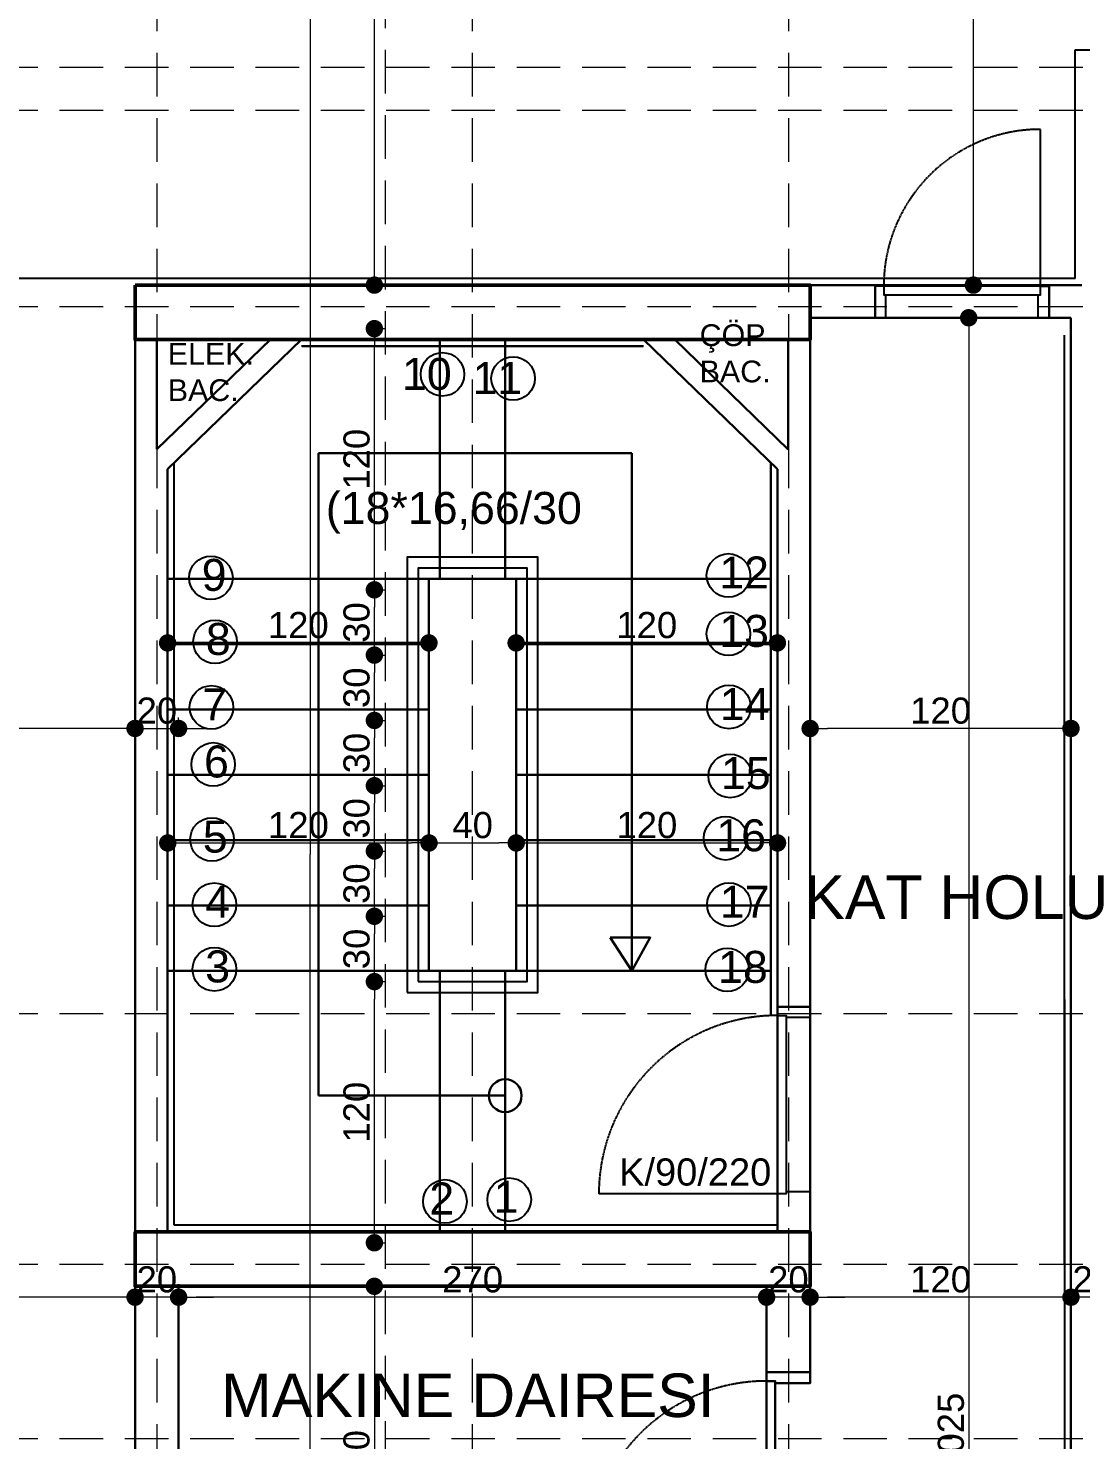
# Model space of a CAD drawing. Header units: millimetres. Extents: x 38129 to 72024, y -56282 to 16512.
# Drawn here: x 57514 to 57998, y -44141 to -43492 of the extents above; entities that cross this region are included whole.
import ezdxf

# ---------------------------------------------------------------- set-up
doc = ezdxf.new("R2010")
doc.units = ezdxf.units.MM
doc.linetypes.add('HIDDEN', pattern=[0.375, 0.25, -0.125])
for name, color, linetype, lineweight in [('AKS', 55, 'HIDDEN', 0), ('COLUMN4', 3, 'Continuous', 50), ('DUVAR', 255, 'Continuous', 30), ('KAPI', 4, 'Continuous', 30), ('M', 210, 'Continuous', 30), ('mahal', 7, 'Continuous', 5), ('pencere+KAPI', 1, 'Continuous', 0), ('ölçü İÇ', 31, 'Continuous', 0)]:
    doc.layers.add(name, color=color, linetype=linetype, lineweight=lineweight)
for name, color, linetype in [('HIDDEN', 1, 'HIDDEN'), ('sıva', 41, 'Continuous'), ('tefriş', 42, 'Continuous')]:
    doc.layers.add(name, color=color, linetype=linetype)
doc.styles.add('icdisolcu_yazi', font='arial.ttf')
doc.styles.get("Standard").update_dxf_attribs({"font": 'arial.ttf'})
doc.styles.add('style1', font='arial.ttf')
doc.dimstyles.new('İç Ölçü', dxfattribs={"dimtxt": 12, "dimasz": 8, "dimexe": 5, "dimexo": 0, "dimgap": 2, "dimtad": 1, "dimdec": 0, "dimzin": 12, "dimdsep": 46, "dimtxsty": 'icdisolcu_yazi', "dimblk": 'DOT', "dimcen": 8, "dimdle": 5, "dimclrd": 256, "dimclre": 256, "dimclrt": 7, "dimadec": 0, "dimazin": 3, "dimtfac": 1, "dimtdec": 0, "dimtix": 1, "dimtmove": 2, "dimatfit": 3, "dimldrblk": 'DOT', "dimfxl": 0, "dimtolj": 1, "dimtzin": 0, "dimlwd": -1, "dimlwe": -1, "dimarcsym": 0})

# ---------------------------------------------------------------- blocks, each defined once
blk = doc.blocks.new('*U12')
for p, q in [((4, 0), (0, 0)), ((86, 0), (90, 0))]:
    blk.add_line(p, q)
blk.add_lwpolyline([(4, 0), (86, 0), (86, -4), (4, -4)], close=True)
for points in [[(0, -20), (5, -20), (5, -4)], [(90, -20), (85, -20), (85, -4)]]:
    blk.add_lwpolyline(points)
at = {"layer": 'DUVAR'}
for p, q in [((0, 0), (0, -20)), ((90, 0), (90, -20))]:
    blk.add_line(p, q, dxfattribs=at)
at = {"layer": 'HIDDEN'}
blk.add_line((4, 0), (4, 82), dxfattribs=at)
blk.add_arc((4, 0), 82, 360, 90, dxfattribs=at)
blk = doc.blocks.new('_Dot')
at = {"color": 0, "lineweight": -2}
blk.add_line((-0.5, 0), (-1, 0), dxfattribs=at)
at = {"color": 0, "lineweight": 30, "const_width": 0.5}
blk.add_lwpolyline([(-0.25, 0, 1), (0.25, 0, 1)], format="xyb", close=True, dxfattribs=at)
blk = doc.blocks.new('*D2266')
at = {"layer": 'Defpoints', "color": 0, "lineweight": 120, "transparency": 16777216}
for p in [(57673.43, -44070.43), (57673.42, -44230.43), (57673.42, -44230.43)]:
    blk.add_point(p, dxfattribs=at)
at = {"layer": 'ölçü İÇ', "transparency": 16777216}
for p, q in [((57673.43, -44070.43), (57668.42, -44070.43)), ((57673.42, -44230.43), (57678.42, -44230.43))]:
    blk.add_line(p, q, dxfattribs=at)
at = {"layer": 'ölçü İÇ', "linetype": 'Continuous', "transparency": 16777216}
blk.add_line((57673.42, -44078.43), (57673.42, -44222.43), dxfattribs=at)
at = {"layer": 'ölçü İÇ', "transparency": 16777216, "xscale": 8, "yscale": 8, "zscale": 8}
for p, rotation in [((57673.42, -44070.43), 90), ((57673.42, -44230.43), 270)]:
    blk.add_blockref('_Dot', p, dxfattribs=dict(at, rotation=rotation))
at = {"layer": 'ölçü İÇ', "color": 7, "transparency": 16777216, "insert": (57665.29, -44150.43), "char_height": 12, "attachment_point": 5, "rotation": 90, "style": 'icdisolcu_yazi'}
blk.add_mtext('\\A1;160', dxfattribs=at)
blk = doc.blocks.new('*D2277')
at = {"layer": 'Defpoints', "color": 0, "lineweight": 120, "transparency": 16777216}
for p in [(57873.59, -43814.13), (57873.59, -43817.28), (57993.38, -43814.12)]:
    blk.add_point(p, dxfattribs=at)
at = {"layer": 'ölçü İÇ', "transparency": 16777216}
for p, q in [((57873.59, -43817.28), (57873.59, -43809.13)), ((57993.38, -43814.12), (57993.38, -43819.13))]:
    blk.add_line(p, q, dxfattribs=at)
at = {"layer": 'ölçü İÇ', "linetype": 'Continuous', "transparency": 16777216}
blk.add_line((57985.38, -43814.13), (57881.59, -43814.13), dxfattribs=at)
at = {"layer": 'ölçü İÇ', "transparency": 16777216, "xscale": 8, "yscale": 8, "zscale": 8, "rotation": 180}
blk.add_blockref('_Dot', (57873.59, -43814.13), dxfattribs=at)
at = {"layer": 'ölçü İÇ', "transparency": 16777216, "xscale": 8, "yscale": 8, "zscale": 8}
blk.add_blockref('_Dot', (57993.38, -43814.13), dxfattribs=at)
at = {"layer": 'ölçü İÇ', "color": 7, "transparency": 16777216, "insert": (57933.48, -43806), "char_height": 12, "attachment_point": 5, "style": 'icdisolcu_yazi'}
blk.add_mtext('\\A1;120', dxfattribs=at)
blk = doc.blocks.new('*D2278')
at = {"layer": 'Defpoints', "color": 0, "lineweight": 120, "transparency": 16777216}
for p in [(57873.58, -44068.18), (57873.58, -44075.42), (57993.38, -44075.43)]:
    blk.add_point(p, dxfattribs=at)
at = {"layer": 'ölçü İÇ', "transparency": 16777216}
for p, q in [((57873.58, -44070.42), (57873.58, -44080.42)), ((57993.38, -44075.43), (57993.38, -44070.42))]:
    blk.add_line(p, q, dxfattribs=at)
at = {"layer": 'ölçü İÇ', "linetype": 'Continuous', "transparency": 16777216}
blk.add_line((57985.38, -44075.42), (57881.58, -44075.42), dxfattribs=at)
at = {"layer": 'ölçü İÇ', "transparency": 16777216, "xscale": 8, "yscale": 8, "zscale": 8, "rotation": 180}
blk.add_blockref('_Dot', (57873.58, -44075.42), dxfattribs=at)
at = {"layer": 'ölçü İÇ', "transparency": 16777216, "xscale": 8, "yscale": 8, "zscale": 8}
blk.add_blockref('_Dot', (57993.38, -44075.42), dxfattribs=at)
at = {"layer": 'ölçü İÇ', "color": 7, "transparency": 16777216, "insert": (57933.48, -44067.3), "char_height": 12, "attachment_point": 5, "style": 'icdisolcu_yazi'}
blk.add_mtext('\\A1;120', dxfattribs=at)
blk = doc.blocks.new('*D2279')
at = {"layer": 'Defpoints', "color": 0, "lineweight": 120, "transparency": 16777216}
for p in [(57946.41, -43625.43), (57946.41, -44650.43), (57946.41, -44650.43)]:
    blk.add_point(p, dxfattribs=at)
at = {"layer": 'ölçü İÇ', "transparency": 16777216}
for p, q in [((57946.41, -43625.43), (57951.41, -43625.43)), ((57946.41, -44650.43), (57951.41, -44650.43))]:
    blk.add_line(p, q, dxfattribs=at)
at = {"layer": 'ölçü İÇ', "linetype": 'Continuous', "transparency": 16777216}
blk.add_line((57946.41, -43633.43), (57946.41, -44642.43), dxfattribs=at)
at = {"layer": 'ölçü İÇ', "transparency": 16777216, "xscale": 8, "yscale": 8, "zscale": 8}
for p, rotation in [((57946.41, -43625.43), 90), ((57946.41, -44650.43), 270)]:
    blk.add_blockref('_Dot', p, dxfattribs=dict(at, rotation=rotation))
at = {"layer": 'ölçü İÇ', "color": 7, "transparency": 16777216, "insert": (57938.28, -44137.93), "char_height": 12, "attachment_point": 5, "rotation": 90, "style": 'icdisolcu_yazi'}
blk.add_mtext('\\A1;1025', dxfattribs=at)
blk = doc.blocks.new('*D2280')
at = {"layer": 'Defpoints', "color": 0, "lineweight": 120, "transparency": 16777216}
for p in [(57853.59, -44075.42), (57853.59, -44075.42), (57873.58, -44075.42)]:
    blk.add_point(p, dxfattribs=at)
at = {"layer": 'ölçü İÇ', "transparency": 16777216}
for p, q in [((57853.59, -44075.42), (57853.59, -44070.42)), ((57873.58, -44075.42), (57873.58, -44070.42))]:
    blk.add_line(p, q, dxfattribs=at)
at = {"layer": 'ölçü İÇ', "linetype": 'Continuous', "transparency": 16777216}
for p, q in [((57845.59, -44075.42), (57837.59, -44075.42)), ((57873.58, -44075.42), (57853.59, -44075.42)), ((57881.58, -44075.42), (57889.58, -44075.42))]:
    blk.add_line(p, q, dxfattribs=at)
at = {"layer": 'ölçü İÇ', "transparency": 16777216, "xscale": 8, "yscale": 8, "zscale": 8}
blk.add_blockref('_Dot', (57853.59, -44075.42), dxfattribs=at)
at = {"layer": 'ölçü İÇ', "transparency": 16777216, "xscale": 8, "yscale": 8, "zscale": 8, "rotation": 180}
blk.add_blockref('_Dot', (57873.58, -44075.42), dxfattribs=at)
at = {"layer": 'ölçü İÇ', "color": 7, "transparency": 16777216, "insert": (57863.59, -44067.3), "char_height": 12, "attachment_point": 5, "style": 'icdisolcu_yazi'}
blk.add_mtext('\\A1;20', dxfattribs=at)
blk = doc.blocks.new('*D2281')
at = {"layer": 'Defpoints', "color": 0, "lineweight": 120, "transparency": 16777216}
for p in [(57583.53, -44075.42), (57583.53, -44075.42), (57853.59, -44075.42)]:
    blk.add_point(p, dxfattribs=at)
at = {"layer": 'ölçü İÇ', "transparency": 16777216}
for p, q in [((57583.53, -44075.42), (57583.53, -44070.42)), ((57853.59, -44075.42), (57853.59, -44070.42))]:
    blk.add_line(p, q, dxfattribs=at)
at = {"layer": 'ölçü İÇ', "linetype": 'Continuous', "transparency": 16777216}
blk.add_line((57845.59, -44075.42), (57591.53, -44075.42), dxfattribs=at)
at = {"layer": 'ölçü İÇ', "transparency": 16777216, "xscale": 8, "yscale": 8, "zscale": 8, "rotation": 180}
blk.add_blockref('_Dot', (57583.53, -44075.42), dxfattribs=at)
at = {"layer": 'ölçü İÇ', "transparency": 16777216, "xscale": 8, "yscale": 8, "zscale": 8}
blk.add_blockref('_Dot', (57853.59, -44075.42), dxfattribs=at)
at = {"layer": 'ölçü İÇ', "color": 7, "transparency": 16777216, "insert": (57718.56, -44067.3), "char_height": 12, "attachment_point": 5, "style": 'icdisolcu_yazi'}
blk.add_mtext('\\A1;270', dxfattribs=at)
blk = doc.blocks.new('*D2282')
at = {"layer": 'Defpoints', "color": 0, "lineweight": 120, "transparency": 16777216}
for p in [(57563.53, -44075.42), (57563.53, -44075.42), (57583.53, -44075.42)]:
    blk.add_point(p, dxfattribs=at)
at = {"layer": 'ölçü İÇ', "transparency": 16777216}
for p, q in [((57563.53, -44075.42), (57563.53, -44070.42)), ((57583.53, -44075.42), (57583.53, -44070.42))]:
    blk.add_line(p, q, dxfattribs=at)
at = {"layer": 'ölçü İÇ', "linetype": 'Continuous', "transparency": 16777216}
for p, q in [((57555.53, -44075.42), (57547.53, -44075.42)), ((57583.53, -44075.42), (57563.53, -44075.42)), ((57591.53, -44075.42), (57599.53, -44075.42))]:
    blk.add_line(p, q, dxfattribs=at)
at = {"layer": 'ölçü İÇ', "transparency": 16777216, "xscale": 8, "yscale": 8, "zscale": 8}
blk.add_blockref('_Dot', (57563.53, -44075.42), dxfattribs=at)
at = {"layer": 'ölçü İÇ', "transparency": 16777216, "xscale": 8, "yscale": 8, "zscale": 8, "rotation": 180}
blk.add_blockref('_Dot', (57583.53, -44075.42), dxfattribs=at)
at = {"layer": 'ölçü İÇ', "color": 7, "transparency": 16777216, "insert": (57573.53, -44067.3), "char_height": 12, "attachment_point": 5, "style": 'icdisolcu_yazi'}
blk.add_mtext('\\A1;20', dxfattribs=at)
blk = doc.blocks.new('*D2283')
at = {"layer": 'Defpoints', "color": 0, "lineweight": 120, "transparency": 16777216}
for p in [(57563.52, -43814.13), (57583.53, -43814.13), (57583.53, -43814.13)]:
    blk.add_point(p, dxfattribs=at)
at = {"layer": 'ölçü İÇ', "transparency": 16777216}
for p, q in [((57563.52, -43814.13), (57563.52, -43809.13)), ((57583.53, -43814.13), (57583.53, -43809.13))]:
    blk.add_line(p, q, dxfattribs=at)
at = {"layer": 'ölçü İÇ', "linetype": 'Continuous', "transparency": 16777216}
for p, q in [((57555.52, -43814.13), (57547.52, -43814.13)), ((57563.52, -43814.13), (57583.53, -43814.13)), ((57591.53, -43814.13), (57599.53, -43814.13))]:
    blk.add_line(p, q, dxfattribs=at)
at = {"layer": 'ölçü İÇ', "transparency": 16777216, "xscale": 8, "yscale": 8, "zscale": 8}
blk.add_blockref('_Dot', (57563.52, -43814.13), dxfattribs=at)
at = {"layer": 'ölçü İÇ', "transparency": 16777216, "xscale": 8, "yscale": 8, "zscale": 8, "rotation": 180}
blk.add_blockref('_Dot', (57583.53, -43814.13), dxfattribs=at)
at = {"layer": 'ölçü İÇ', "color": 7, "transparency": 16777216, "insert": (57573.53, -43806), "char_height": 12, "attachment_point": 5, "style": 'icdisolcu_yazi'}
blk.add_mtext('\\A1;20', dxfattribs=at)
blk = doc.blocks.new('*D2439')
at = {"layer": 'Defpoints', "color": 0, "lineweight": 120, "transparency": 16777216}
for p in [(57993.38, -44075.43), (57993.38, -44075.43), (58013.38, -44075.43)]:
    blk.add_point(p, dxfattribs=at)
at = {"layer": 'ölçü İÇ', "transparency": 16777216}
for p, q in [((58013.38, -44075.43), (58013.38, -44070.43)), ((57993.38, -44075.43), (57993.38, -44080.43))]:
    blk.add_line(p, q, dxfattribs=at)
at = {"layer": 'ölçü İÇ', "linetype": 'Continuous', "transparency": 16777216}
for p, q in [((57985.38, -44075.43), (57977.38, -44075.43)), ((58013.38, -44075.43), (57993.38, -44075.43)), ((58021.38, -44075.43), (58029.38, -44075.43))]:
    blk.add_line(p, q, dxfattribs=at)
at = {"layer": 'ölçü İÇ', "transparency": 16777216, "xscale": 8, "yscale": 8, "zscale": 8}
blk.add_blockref('_Dot', (57993.38, -44075.43), dxfattribs=at)
at = {"layer": 'ölçü İÇ', "transparency": 16777216, "xscale": 8, "yscale": 8, "zscale": 8, "rotation": 180}
blk.add_blockref('_Dot', (58013.38, -44075.43), dxfattribs=at)
at = {"layer": 'ölçü İÇ', "color": 7, "transparency": 16777216, "insert": (58003.38, -44067.3), "char_height": 12, "attachment_point": 5, "style": 'icdisolcu_yazi'}
blk.add_mtext('\\A1;20', dxfattribs=at)
blk = doc.blocks.new('*D2463')
at = {"layer": 'Defpoints', "color": 0, "lineweight": 120, "transparency": 16777216}
for p in [(57948.55, -43105.4), (57948.55, -43105.4), (57946.41, -43610.43)]:
    blk.add_point(p, dxfattribs=at)
at = {"layer": 'ölçü İÇ', "transparency": 16777216}
for p, q in [((57948.55, -43105.4), (57953.55, -43105.4)), ((57946.41, -43610.43), (57953.55, -43610.43))]:
    blk.add_line(p, q, dxfattribs=at)
at = {"layer": 'ölçü İÇ', "linetype": 'Continuous', "transparency": 16777216}
blk.add_line((57948.55, -43602.43), (57948.55, -43113.4), dxfattribs=at)
at = {"layer": 'ölçü İÇ', "transparency": 16777216, "xscale": 8, "yscale": 8, "zscale": 8}
for p, rotation in [((57948.55, -43105.4), 90), ((57948.55, -43610.43), 270)]:
    blk.add_blockref('_Dot', p, dxfattribs=dict(at, rotation=rotation))
at = {"layer": 'ölçü İÇ', "color": 7, "transparency": 16777216, "insert": (57940.42, -43357.91), "char_height": 12, "attachment_point": 5, "rotation": 90, "style": 'icdisolcu_yazi'}
blk.add_mtext('\\A1;505', dxfattribs=at)
blk = doc.blocks.new('*D2464')
at = {"layer": 'Defpoints', "color": 0, "lineweight": 120, "transparency": 16777216}
for p in [(57635.66, -43206.25), (57673.45, -43206.25), (57673.45, -43610.43)]:
    blk.add_point(p, dxfattribs=at)
at = {"layer": 'ölçü İÇ', "transparency": 16777216}
for p, q in [((57668.45, -43206.25), (57678.45, -43206.25)), ((57673.45, -43610.43), (57678.45, -43610.43))]:
    blk.add_line(p, q, dxfattribs=at)
at = {"layer": 'ölçü İÇ', "linetype": 'Continuous', "transparency": 16777216}
blk.add_line((57673.45, -43602.43), (57673.45, -43214.25), dxfattribs=at)
at = {"layer": 'ölçü İÇ', "transparency": 16777216, "xscale": 8, "yscale": 8, "zscale": 8}
for p, rotation in [((57673.45, -43206.25), 90), ((57673.45, -43610.43), 270)]:
    blk.add_blockref('_Dot', p, dxfattribs=dict(at, rotation=rotation))
at = {"layer": 'ölçü İÇ', "color": 7, "transparency": 16777216, "insert": (57665.33, -43408.34), "char_height": 12, "attachment_point": 5, "rotation": 90, "style": 'icdisolcu_yazi'}
blk.add_mtext('\\A1;404', dxfattribs=at)
blk = doc.blocks.new('*D2465')
at = {"layer": 'Defpoints', "color": 0, "lineweight": 120, "transparency": 16777216}
for p in [(57078.37, -43814.13), (57078.37, -43814.13), (57563.52, -43814.13)]:
    blk.add_point(p, dxfattribs=at)
at = {"layer": 'ölçü İÇ', "transparency": 16777216}
for p, q in [((57078.37, -43814.13), (57078.37, -43809.13)), ((57563.52, -43814.13), (57563.52, -43809.13))]:
    blk.add_line(p, q, dxfattribs=at)
at = {"layer": 'ölçü İÇ', "linetype": 'Continuous', "transparency": 16777216}
blk.add_line((57555.52, -43814.13), (57086.37, -43814.13), dxfattribs=at)
at = {"layer": 'ölçü İÇ', "transparency": 16777216, "xscale": 8, "yscale": 8, "zscale": 8, "rotation": 180}
blk.add_blockref('_Dot', (57078.37, -43814.13), dxfattribs=at)
at = {"layer": 'ölçü İÇ', "transparency": 16777216, "xscale": 8, "yscale": 8, "zscale": 8}
blk.add_blockref('_Dot', (57563.52, -43814.13), dxfattribs=at)
at = {"layer": 'ölçü İÇ', "color": 7, "transparency": 16777216, "insert": (57320.95, -43806), "char_height": 12, "attachment_point": 5, "style": 'icdisolcu_yazi'}
blk.add_mtext('\\A1;485', dxfattribs=at)
blk = doc.blocks.new('*D2466')
at = {"layer": 'Defpoints', "color": 0, "lineweight": 120, "transparency": 16777216}
for p in [(57078.37, -44075.42), (57078.37, -44075.42), (57563.53, -44075.42)]:
    blk.add_point(p, dxfattribs=at)
at = {"layer": 'ölçü İÇ', "transparency": 16777216}
for p, q in [((57078.37, -44075.42), (57078.37, -44070.42)), ((57563.53, -44075.42), (57563.53, -44070.42))]:
    blk.add_line(p, q, dxfattribs=at)
at = {"layer": 'ölçü İÇ', "linetype": 'Continuous', "transparency": 16777216}
blk.add_line((57555.53, -44075.42), (57086.37, -44075.42), dxfattribs=at)
at = {"layer": 'ölçü İÇ', "transparency": 16777216, "xscale": 8, "yscale": 8, "zscale": 8, "rotation": 180}
blk.add_blockref('_Dot', (57078.37, -44075.42), dxfattribs=at)
at = {"layer": 'ölçü İÇ', "transparency": 16777216, "xscale": 8, "yscale": 8, "zscale": 8}
blk.add_blockref('_Dot', (57563.53, -44075.42), dxfattribs=at)
at = {"layer": 'ölçü İÇ', "color": 7, "transparency": 16777216, "insert": (57320.95, -44067.3), "char_height": 12, "attachment_point": 5, "style": 'icdisolcu_yazi'}
blk.add_mtext('\\A1;485', dxfattribs=at)
blk = doc.blocks.new('*D2479')
at = {"layer": 'Defpoints', "color": 0, "lineweight": 120, "transparency": 16777216}
for p in [(57563.52, -43814.13), (57583.53, -43814.13), (57583.53, -43814.13)]:
    blk.add_point(p, dxfattribs=at)
at = {"layer": 'ölçü İÇ', "transparency": 16777216}
for p, q in [((57563.52, -43814.13), (57563.52, -43809.13)), ((57583.53, -43814.13), (57583.53, -43809.13))]:
    blk.add_line(p, q, dxfattribs=at)
at = {"layer": 'ölçü İÇ', "linetype": 'Continuous', "transparency": 16777216}
for p, q in [((57555.52, -43814.13), (57547.52, -43814.13)), ((57563.52, -43814.13), (57583.53, -43814.13)), ((57591.53, -43814.13), (57599.53, -43814.13))]:
    blk.add_line(p, q, dxfattribs=at)
at = {"layer": 'ölçü İÇ', "transparency": 16777216, "xscale": 8, "yscale": 8, "zscale": 8}
blk.add_blockref('_Dot', (57563.52, -43814.13), dxfattribs=at)
at = {"layer": 'ölçü İÇ', "transparency": 16777216, "xscale": 8, "yscale": 8, "zscale": 8, "rotation": 180}
blk.add_blockref('_Dot', (57583.53, -43814.13), dxfattribs=at)
at = {"layer": 'ölçü İÇ', "color": 7, "transparency": 16777216, "insert": (57573.53, -43806), "char_height": 12, "attachment_point": 5, "style": 'icdisolcu_yazi'}
blk.add_mtext('\\A1;20', dxfattribs=at)
blk = doc.blocks.new('*D2480')
at = {"layer": 'Defpoints', "color": 0, "lineweight": 120, "transparency": 16777216}
for p in [(57673.44, -43930.43), (57673.44, -43930.43), (57673.44, -44050.43)]:
    blk.add_point(p, dxfattribs=at)
at = {"layer": 'ölçü İÇ', "transparency": 16777216}
for p, q in [((57673.44, -43930.43), (57678.44, -43930.43)), ((57673.44, -44050.43), (57678.44, -44050.43))]:
    blk.add_line(p, q, dxfattribs=at)
at = {"layer": 'ölçü İÇ', "linetype": 'Continuous', "transparency": 16777216}
blk.add_line((57673.44, -44042.43), (57673.44, -43938.43), dxfattribs=at)
at = {"layer": 'ölçü İÇ', "transparency": 16777216, "xscale": 8, "yscale": 8, "zscale": 8}
for p, rotation in [((57673.44, -43930.43), 90), ((57673.44, -44050.43), 270)]:
    blk.add_blockref('_Dot', p, dxfattribs=dict(at, rotation=rotation))
at = {"layer": 'ölçü İÇ', "color": 7, "transparency": 16777216, "insert": (57665.31, -43990.43), "char_height": 12, "attachment_point": 5, "rotation": 90, "style": 'icdisolcu_yazi'}
blk.add_mtext('\\A1;120', dxfattribs=at)
blk = doc.blocks.new('*D2481')
at = {"layer": 'Defpoints', "color": 0, "lineweight": 120, "transparency": 16777216}
for p in [(57673.44, -43900.43), (57673.44, -43900.43), (57673.44, -43930.43)]:
    blk.add_point(p, dxfattribs=at)
at = {"layer": 'ölçü İÇ', "transparency": 16777216}
for p, q in [((57673.44, -43900.43), (57678.44, -43900.43)), ((57673.44, -43930.43), (57678.44, -43930.43))]:
    blk.add_line(p, q, dxfattribs=at)
at = {"layer": 'ölçü İÇ', "linetype": 'Continuous', "transparency": 16777216}
blk.add_line((57673.44, -43922.43), (57673.44, -43908.43), dxfattribs=at)
at = {"layer": 'ölçü İÇ', "transparency": 16777216, "xscale": 8, "yscale": 8, "zscale": 8}
for p, rotation in [((57673.44, -43900.43), 90), ((57673.44, -43930.43), 270)]:
    blk.add_blockref('_Dot', p, dxfattribs=dict(at, rotation=rotation))
at = {"layer": 'ölçü İÇ', "color": 7, "transparency": 16777216, "insert": (57665.3, -43915.43), "char_height": 12, "attachment_point": 5, "rotation": 90, "style": 'icdisolcu_yazi'}
blk.add_mtext('\\A1;30', dxfattribs=at)
blk = doc.blocks.new('*D2482')
at = {"layer": 'Defpoints', "color": 0, "lineweight": 120, "transparency": 16777216}
for p in [(57673.44, -43870.43), (57673.44, -43870.43), (57673.44, -43900.43)]:
    blk.add_point(p, dxfattribs=at)
at = {"layer": 'ölçü İÇ', "transparency": 16777216}
for p, q in [((57673.44, -43870.43), (57678.44, -43870.43)), ((57673.44, -43900.43), (57678.44, -43900.43))]:
    blk.add_line(p, q, dxfattribs=at)
at = {"layer": 'ölçü İÇ', "linetype": 'Continuous', "transparency": 16777216}
blk.add_line((57673.44, -43892.43), (57673.44, -43878.43), dxfattribs=at)
at = {"layer": 'ölçü İÇ', "transparency": 16777216, "xscale": 8, "yscale": 8, "zscale": 8}
for p, rotation in [((57673.44, -43870.43), 90), ((57673.44, -43900.43), 270)]:
    blk.add_blockref('_Dot', p, dxfattribs=dict(at, rotation=rotation))
at = {"layer": 'ölçü İÇ', "color": 7, "transparency": 16777216, "insert": (57665.3, -43885.43), "char_height": 12, "attachment_point": 5, "rotation": 90, "style": 'icdisolcu_yazi'}
blk.add_mtext('\\A1;30', dxfattribs=at)
blk = doc.blocks.new('*D2483')
at = {"layer": 'Defpoints', "color": 0, "lineweight": 120, "transparency": 16777216}
for p in [(57673.44, -43840.43), (57673.44, -43840.43), (57673.44, -43870.43)]:
    blk.add_point(p, dxfattribs=at)
at = {"layer": 'ölçü İÇ', "transparency": 16777216}
for p, q in [((57673.44, -43840.43), (57678.44, -43840.43)), ((57673.44, -43870.43), (57678.44, -43870.43))]:
    blk.add_line(p, q, dxfattribs=at)
at = {"layer": 'ölçü İÇ', "linetype": 'Continuous', "transparency": 16777216}
blk.add_line((57673.44, -43862.43), (57673.44, -43848.43), dxfattribs=at)
at = {"layer": 'ölçü İÇ', "transparency": 16777216, "xscale": 8, "yscale": 8, "zscale": 8}
for p, rotation in [((57673.44, -43840.43), 90), ((57673.44, -43870.43), 270)]:
    blk.add_blockref('_Dot', p, dxfattribs=dict(at, rotation=rotation))
at = {"layer": 'ölçü İÇ', "color": 7, "transparency": 16777216, "insert": (57665.3, -43855.43), "char_height": 12, "attachment_point": 5, "rotation": 90, "style": 'icdisolcu_yazi'}
blk.add_mtext('\\A1;30', dxfattribs=at)
blk = doc.blocks.new('*D2484')
at = {"layer": 'Defpoints', "color": 0, "lineweight": 120, "transparency": 16777216}
for p in [(57673.44, -43810.43), (57673.44, -43810.43), (57673.44, -43840.43)]:
    blk.add_point(p, dxfattribs=at)
at = {"layer": 'ölçü İÇ', "transparency": 16777216}
for p, q in [((57673.44, -43810.43), (57678.44, -43810.43)), ((57673.44, -43840.43), (57678.44, -43840.43))]:
    blk.add_line(p, q, dxfattribs=at)
at = {"layer": 'ölçü İÇ', "linetype": 'Continuous', "transparency": 16777216}
blk.add_line((57673.44, -43832.43), (57673.44, -43818.43), dxfattribs=at)
at = {"layer": 'ölçü İÇ', "transparency": 16777216, "xscale": 8, "yscale": 8, "zscale": 8}
for p, rotation in [((57673.44, -43810.43), 90), ((57673.44, -43840.43), 270)]:
    blk.add_blockref('_Dot', p, dxfattribs=dict(at, rotation=rotation))
at = {"layer": 'ölçü İÇ', "color": 7, "transparency": 16777216, "insert": (57665.3, -43825.43), "char_height": 12, "attachment_point": 5, "rotation": 90, "style": 'icdisolcu_yazi'}
blk.add_mtext('\\A1;30', dxfattribs=at)
blk = doc.blocks.new('*D2485')
at = {"layer": 'Defpoints', "color": 0, "lineweight": 120, "transparency": 16777216}
for p in [(57673.44, -43780.43), (57673.44, -43780.43), (57673.44, -43810.43)]:
    blk.add_point(p, dxfattribs=at)
at = {"layer": 'ölçü İÇ', "transparency": 16777216}
for p, q in [((57673.44, -43780.43), (57678.44, -43780.43)), ((57673.44, -43810.43), (57678.44, -43810.43))]:
    blk.add_line(p, q, dxfattribs=at)
at = {"layer": 'ölçü İÇ', "linetype": 'Continuous', "transparency": 16777216}
blk.add_line((57673.44, -43802.43), (57673.44, -43788.43), dxfattribs=at)
at = {"layer": 'ölçü İÇ', "transparency": 16777216, "xscale": 8, "yscale": 8, "zscale": 8}
for p, rotation in [((57673.44, -43780.43), 90), ((57673.44, -43810.43), 270)]:
    blk.add_blockref('_Dot', p, dxfattribs=dict(at, rotation=rotation))
at = {"layer": 'ölçü İÇ', "color": 7, "transparency": 16777216, "insert": (57665.3, -43795.43), "char_height": 12, "attachment_point": 5, "rotation": 90, "style": 'icdisolcu_yazi'}
blk.add_mtext('\\A1;30', dxfattribs=at)
blk = doc.blocks.new('*D2486')
at = {"layer": 'Defpoints', "color": 0, "lineweight": 120, "transparency": 16777216}
for p in [(57673.44, -43750.43), (57673.44, -43750.43), (57673.44, -43780.43)]:
    blk.add_point(p, dxfattribs=at)
at = {"layer": 'ölçü İÇ', "transparency": 16777216}
for p, q in [((57673.44, -43750.43), (57678.44, -43750.43)), ((57673.44, -43780.43), (57678.44, -43780.43))]:
    blk.add_line(p, q, dxfattribs=at)
at = {"layer": 'ölçü İÇ', "linetype": 'Continuous', "transparency": 16777216}
blk.add_line((57673.44, -43772.43), (57673.44, -43758.43), dxfattribs=at)
at = {"layer": 'ölçü İÇ', "transparency": 16777216, "xscale": 8, "yscale": 8, "zscale": 8}
for p, rotation in [((57673.44, -43750.43), 90), ((57673.44, -43780.43), 270)]:
    blk.add_blockref('_Dot', p, dxfattribs=dict(at, rotation=rotation))
at = {"layer": 'ölçü İÇ', "color": 7, "transparency": 16777216, "insert": (57665.3, -43765.43), "char_height": 12, "attachment_point": 5, "rotation": 90, "style": 'icdisolcu_yazi'}
blk.add_mtext('\\A1;30', dxfattribs=at)
blk = doc.blocks.new('*D2487')
at = {"layer": 'Defpoints', "color": 0, "lineweight": 120, "transparency": 16777216}
for p in [(57673.44, -43630.43), (57673.44, -43630.43), (57673.44, -43750.43)]:
    blk.add_point(p, dxfattribs=at)
at = {"layer": 'ölçü İÇ', "transparency": 16777216}
for p, q in [((57673.44, -43630.43), (57678.44, -43630.43)), ((57673.44, -43750.43), (57678.44, -43750.43))]:
    blk.add_line(p, q, dxfattribs=at)
at = {"layer": 'ölçü İÇ', "linetype": 'Continuous', "transparency": 16777216}
blk.add_line((57673.44, -43742.43), (57673.44, -43638.43), dxfattribs=at)
at = {"layer": 'ölçü İÇ', "transparency": 16777216, "xscale": 8, "yscale": 8, "zscale": 8}
for p, rotation in [((57673.44, -43630.43), 90), ((57673.44, -43750.43), 270)]:
    blk.add_blockref('_Dot', p, dxfattribs=dict(at, rotation=rotation))
at = {"layer": 'ölçü İÇ', "color": 7, "transparency": 16777216, "insert": (57665.31, -43690.43), "char_height": 12, "attachment_point": 5, "rotation": 90, "style": 'icdisolcu_yazi'}
blk.add_mtext('\\A1;120', dxfattribs=at)
blk = doc.blocks.new('*D2488')
at = {"layer": 'Defpoints', "color": 0, "lineweight": 120, "transparency": 16777216}
for p in [(57578.54, -43866.73), (57698.54, -43866.73), (57698.54, -43866.73)]:
    blk.add_point(p, dxfattribs=at)
at = {"layer": 'ölçü İÇ', "transparency": 16777216}
for p, q in [((57578.54, -43866.73), (57578.54, -43871.73)), ((57698.54, -43866.73), (57698.54, -43871.73))]:
    blk.add_line(p, q, dxfattribs=at)
at = {"layer": 'ölçü İÇ', "linetype": 'Continuous', "transparency": 16777216}
blk.add_line((57586.54, -43866.73), (57690.54, -43866.73), dxfattribs=at)
at = {"layer": 'ölçü İÇ', "transparency": 16777216, "xscale": 8, "yscale": 8, "zscale": 8, "rotation": 180}
blk.add_blockref('_Dot', (57578.54, -43866.73), dxfattribs=at)
at = {"layer": 'ölçü İÇ', "transparency": 16777216, "xscale": 8, "yscale": 8, "zscale": 8}
blk.add_blockref('_Dot', (57698.54, -43866.73), dxfattribs=at)
at = {"layer": 'ölçü İÇ', "color": 7, "transparency": 16777216, "insert": (57638.54, -43858.6), "char_height": 12, "attachment_point": 5, "style": 'icdisolcu_yazi'}
blk.add_mtext('\\A1;120', dxfattribs=at)
blk = doc.blocks.new('*D2489')
at = {"layer": 'Defpoints', "color": 0, "lineweight": 120, "transparency": 16777216}
for p in [(57698.54, -43866.73), (57738.6, -43866.73), (57738.6, -43866.73)]:
    blk.add_point(p, dxfattribs=at)
at = {"layer": 'ölçü İÇ', "transparency": 16777216}
for p, q in [((57698.54, -43866.73), (57698.54, -43871.73)), ((57738.6, -43866.73), (57738.6, -43871.73))]:
    blk.add_line(p, q, dxfattribs=at)
at = {"layer": 'ölçü İÇ', "linetype": 'Continuous', "transparency": 16777216}
blk.add_line((57706.54, -43866.73), (57730.6, -43866.73), dxfattribs=at)
at = {"layer": 'ölçü İÇ', "transparency": 16777216, "xscale": 8, "yscale": 8, "zscale": 8, "rotation": 180}
blk.add_blockref('_Dot', (57698.54, -43866.73), dxfattribs=at)
at = {"layer": 'ölçü İÇ', "transparency": 16777216, "xscale": 8, "yscale": 8, "zscale": 8}
blk.add_blockref('_Dot', (57738.6, -43866.73), dxfattribs=at)
at = {"layer": 'ölçü İÇ', "color": 7, "transparency": 16777216, "insert": (57718.57, -43858.6), "char_height": 12, "attachment_point": 5, "style": 'icdisolcu_yazi'}
blk.add_mtext('\\A1;40', dxfattribs=at)
blk = doc.blocks.new('*D2490')
at = {"layer": 'Defpoints', "color": 0, "lineweight": 120, "transparency": 16777216}
for p in [(57738.6, -43866.73), (57858.6, -43866.73), (57858.6, -43866.73)]:
    blk.add_point(p, dxfattribs=at)
at = {"layer": 'ölçü İÇ', "transparency": 16777216}
for p, q in [((57858.6, -43866.73), (57858.6, -43861.73)), ((57738.6, -43866.73), (57738.6, -43871.73))]:
    blk.add_line(p, q, dxfattribs=at)
at = {"layer": 'ölçü İÇ', "linetype": 'Continuous', "transparency": 16777216}
blk.add_line((57746.6, -43866.73), (57850.6, -43866.73), dxfattribs=at)
at = {"layer": 'ölçü İÇ', "transparency": 16777216, "xscale": 8, "yscale": 8, "zscale": 8, "rotation": 180}
blk.add_blockref('_Dot', (57738.6, -43866.73), dxfattribs=at)
at = {"layer": 'ölçü İÇ', "transparency": 16777216, "xscale": 8, "yscale": 8, "zscale": 8}
blk.add_blockref('_Dot', (57858.6, -43866.73), dxfattribs=at)
at = {"layer": 'ölçü İÇ', "color": 7, "transparency": 16777216, "insert": (57798.6, -43858.6), "char_height": 12, "attachment_point": 5, "style": 'icdisolcu_yazi'}
blk.add_mtext('\\A1;120', dxfattribs=at)
blk = doc.blocks.new('*D2505')
at = {"layer": 'Defpoints', "color": 0, "lineweight": 120, "transparency": 16777216}
for p in [(57738.55, -43767.51), (57738.55, -43774.83), (57858.54, -43775.43)]:
    blk.add_point(p, dxfattribs=at)
at = {"layer": 'M', "transparency": 16777216}
for p, q in [((57738.55, -43769.83), (57738.55, -43779.83)), ((57858.54, -43775.43), (57858.54, -43769.83))]:
    blk.add_line(p, q, dxfattribs=at)
at = {"layer": 'M', "linetype": 'Continuous', "transparency": 16777216}
blk.add_line((57850.54, -43774.83), (57746.55, -43774.83), dxfattribs=at)
at = {"layer": 'M', "transparency": 16777216, "xscale": 8, "yscale": 8, "zscale": 8, "rotation": 180}
blk.add_blockref('_Dot', (57738.55, -43774.83), dxfattribs=at)
at = {"layer": 'M', "transparency": 16777216, "xscale": 8, "yscale": 8, "zscale": 8}
blk.add_blockref('_Dot', (57858.54, -43774.83), dxfattribs=at)
at = {"layer": 'M', "color": 7, "transparency": 16777216, "insert": (57798.55, -43766.7), "char_height": 12, "attachment_point": 5, "style": 'icdisolcu_yazi'}
blk.add_mtext('\\A1;120', dxfattribs=at)
blk = doc.blocks.new('*D2506')
at = {"layer": 'Defpoints', "color": 0, "lineweight": 120, "transparency": 16777216}
for p in [(57578.48, -43758.07), (57698.49, -43763.22), (57578.48, -43774.83)]:
    blk.add_point(p, dxfattribs=at)
at = {"layer": 'M', "transparency": 16777216}
for p, q in [((57578.48, -43769.83), (57578.48, -43779.83)), ((57698.49, -43769.83), (57698.49, -43779.83))]:
    blk.add_line(p, q, dxfattribs=at)
at = {"layer": 'M', "linetype": 'Continuous', "transparency": 16777216}
blk.add_line((57690.49, -43774.83), (57586.48, -43774.83), dxfattribs=at)
at = {"layer": 'M', "transparency": 16777216, "xscale": 8, "yscale": 8, "zscale": 8, "rotation": 180}
blk.add_blockref('_Dot', (57578.48, -43774.83), dxfattribs=at)
at = {"layer": 'M', "transparency": 16777216, "xscale": 8, "yscale": 8, "zscale": 8}
blk.add_blockref('_Dot', (57698.49, -43774.83), dxfattribs=at)
at = {"layer": 'M', "color": 7, "transparency": 16777216, "insert": (57638.49, -43766.7), "char_height": 12, "attachment_point": 5, "style": 'icdisolcu_yazi'}
blk.add_mtext('\\A1;120', dxfattribs=at)

msp = doc.modelspace()

# ---------------------------------------------------------------- linework, layer by layer
for p, q in [((57907.38, -43610.86), (57903.38, -43610.86)), ((57979.38, -43610.86), (57983.38, -43610.86)), ((57858.53, -43945.98), (57858.53, -43941.98)), ((57858.53, -44027.98), (57858.53, -44031.98))]:
    msp.add_line(p, q)
for points in [[(57979.38, -43610.86), (57907.38, -43610.86), (57907.38, -43614.86), (57979.38, -43614.86)], [(57858.53, -44027.98), (57858.53, -43945.98), (57862.53, -43945.98), (57862.53, -44027.98)]]:
    msp.add_lwpolyline(points, close=True)
for points in [[(57903.38, -43625.43), (57908.38, -43625.43), (57908.38, -43614.86)], [(57983.38, -43625.43), (57978.38, -43625.43), (57978.38, -43614.86)], [(57873.53, -43941.98), (57873.53, -43946.98), (57862.53, -43946.98)], [(57873.53, -44031.98), (57873.53, -44026.98), (57862.53, -44026.98)]]:
    msp.add_lwpolyline(points)
at = {"layer": 'AKS', "ltscale": 80}
for p, q in [((57573.53, -42903.74), (57573.53, -45280.38)), ((57678.38, -42902.38), (57678.38, -45279.02)), ((57718.38, -42903.74), (57718.38, -45280.38)), ((57863.58, -42903.74), (57863.58, -45280.38)), ((59078.83, -43510.41), (56716.98, -43510.41)), ((59078.83, -43530.25), (56716.98, -43530.25)), ((59078.83, -43620.43), (56716.98, -43620.43)), ((59078.83, -43945.25), (56716.98, -43945.25)), ((59078.83, -44060.43), (56716.98, -44060.43)), ((59078.83, -44140.43), (56716.98, -44140.43))]:
    msp.add_line(p, q, dxfattribs=at)
at = {"layer": 'COLUMN4', "color": 3}
for points in [[(57563.53, -43610.43), (57873.53, -43610.43), (57873.53, -43635.43), (57563.53, -43635.43)], [(57563.53, -44045.43), (57873.53, -44045.43), (57873.53, -44070.43), (57563.53, -44070.43)]]:
    msp.add_lwpolyline(points, close=True, dxfattribs=at)
at = {"layer": 'DUVAR'}
for p, q in [((57873.59, -43610.43), (57998.38, -43610.43)), ((57903.38, -43610.86), (57903.38, -43625.43)), ((57983.38, -43610.86), (57983.38, -43625.43)), ((57873.59, -43625.43), (57993.38, -43625.43)), ((57993.38, -43756.19), (57993.38, -43625.43)), ((57993.37, -43960.94), (57993.38, -43630.43)), ((57573.48, -43685.74), (57573.48, -43635.43)), ((57625.72, -43635.43), (57573.48, -43685.74)), ((57639.99, -43635.43), (57578.48, -43695.03)), ((57798.53, -43635.43), (57798.54, -43635.43)), ((57811.42, -43635.43), (57863.54, -43685.93)), ((57863.54, -43685.93), (57863.54, -43635.43)), ((57578.48, -43951.5), (57578.48, -43695.03)), ((57993.37, -44339.2), (57993.37, -43936.65)), ((57993.37, -43945.25), (57993.37, -43936.65)), ((57858.53, -43941.98), (57873.53, -43941.98))]:
    msp.add_line(p, q, dxfattribs=at)
for points in [[(57563.53, -44050.43), (57563.53, -43630.43)], [(57858.54, -44045.43), (57858.54, -43695.01), (57797.06, -43635.43)], [(57873.59, -44050.43), (57873.59, -43633.43)], [(57578.48, -44045.35), (57578.48, -43951.5)], [(57563.52, -44246.43), (57563.53, -44070.43)], [(57583.52, -44230.43), (57583.53, -44069.43)], [(57853.59, -44109.93), (57853.59, -44070.43)], [(57873.59, -44109.93), (57873.59, -44070.43)]]:
    msp.add_lwpolyline(points, dxfattribs=at)
at = {"layer": 'HIDDEN'}
for p, q in [((57979.38, -43610.86), (57979.38, -43538.86)), ((57858.53, -44027.98), (57776.53, -44027.98))]:
    msp.add_line(p, q, dxfattribs=at)
for centre, radius in [((57979.38, -43610.86), 72), ((57858.53, -44027.98), 82)]:
    msp.add_arc(centre, radius, 90, 180, dxfattribs=at)
at = {"layer": 'M'}
for p, q in [((57703.49, -43635.5), (57703.49, -43745.43)), ((57733.55, -43635.5), (57733.55, -43745.43)), ((57791.61, -43687.59), (57647.75, -43687.59)), ((57647.75, -43687.59), (57647.75, -43982.82)), ((57791.61, -43925.43), (57791.61, -43687.59)), ((57578.48, -43745.43), (57698.49, -43745.43)), ((57738.55, -43745.43), (57698.49, -43745.43)), ((57698.49, -43745.43), (57698.49, -43925.43)), ((57578.48, -43775.43), (57698.49, -43775.43)), ((57738.55, -43775.43), (57855.55, -43775.43)), ((57578.48, -43805.43), (57698.49, -43805.43)), ((57738.55, -43805.43), (57855.55, -43805.43)), ((57578.48, -43835.43), (57698.49, -43835.43)), ((57738.55, -43835.43), (57855.55, -43835.43)), ((57578.48, -43865.43), (57698.49, -43865.43)), ((57578.48, -43865.43), (57698.49, -43865.43)), ((57738.55, -43865.43), (57855.55, -43865.43)), ((57738.55, -43865.43), (57855.55, -43865.43)), ((57578.48, -43895.43), (57698.49, -43895.43)), ((57738.55, -43895.43), (57855.55, -43895.43)), ((57791.61, -43925.43), (57781.71, -43910.17)), ((57781.71, -43910.17), (57791.61, -43910.17)), ((57578.48, -43925.43), (57698.49, -43925.43)), ((57698.49, -43925.43), (57738.55, -43925.43)), ((57703.49, -43925.43), (57703.49, -44045.43)), ((57647.75, -43982.82), (57733.55, -43982.82))]:
    msp.add_line(p, q, dxfattribs=at)
for points in [[(57855.54, -43745.43), (57738.55, -43745.43), (57738.55, -43925.43), (57855.54, -43925.43)], [(57791.61, -43925.43), (57800.16, -43910.17), (57791.61, -43910.17)], [(57733.55, -43925.43), (57733.55, -44045.43)]]:
    msp.add_lwpolyline(points, dxfattribs=at)
msp.add_circle((57733.55, -43982.82), 7.53, dxfattribs=at)
at = {"layer": 'pencere+KAPI', "linetype": 'HIDDEN'}
msp.add_line((57644.21, -42952.22), (57643.36, -45255.28), dxfattribs=at)
at = {"layer": 'sıva'}
for p, q in [((57995.37, -43607.43), (57995.37, -43502.41)), ((57995.37, -43502.41), (58198.52, -43502.41)), ((57995.38, -43502.41), (58198.52, -43502.39)), ((57995.38, -43607.43), (57995.38, -43502.41)), ((57995.38, -43607.43), (57088.37, -43607.43)), ((57640.1, -43638.43), (57796.94, -43638.43)), ((57990.37, -43963.94), (57990.38, -43633.43)), ((57990.38, -43874.57), (57990.38, -43633.43)), ((57581.48, -44042.35), (57581.48, -43692.12)), ((57855.54, -43692.11), (57855.54, -43946.04)), ((57990.37, -43938.65), (57990.37, -44342.2)), ((57990.38, -44060.43), (57990.38, -43945.25)), ((57858.53, -44042.35), (57581.48, -44042.35))]:
    msp.add_line(p, q, dxfattribs=at)
for points in [[(57796.99, -43638.5), (57640.01, -43638.5)], [(57855.55, -43946.04), (57855.55, -43692.12)]]:
    msp.add_lwpolyline(points, dxfattribs=at)
at = {"layer": 'tefriş'}
for points in [[(57688.49, -43935.43), (57748.55, -43935.43), (57748.55, -43735.43), (57688.49, -43735.43)], [(57693.49, -43930.43), (57743.55, -43930.43), (57743.55, -43740.43), (57693.49, -43740.43)]]:
    msp.add_lwpolyline(points, close=True, dxfattribs=at)
for centre in [(57704.74, -43651.42), (57737.15, -43653.31), (57598.36, -43744.91), (57836.04, -43743.8), (57836.04, -43770.64), (57600.25, -43774.32), (57598.6, -43804.43), (57836.31, -43804.25), (57599.41, -43830.64), (57836.85, -43835.96), (57598.87, -43865.14), (57834.69, -43864.56), (57599.95, -43895.09), (57836.31, -43895.05), (57599.95, -43924.78), (57835.5, -43925.01), (57735.39, -44030.61), (57705.87, -44031.42)]:
    msp.add_circle(centre, 10, dxfattribs=at)

# ---------------------------------------------------------------- block references
at = {"layer": 'KAPI', "rotation": 90}
msp.add_blockref('*U12', (57853.59, -44199.93), dxfattribs=at)

# ---------------------------------------------------------------- texts
at = {"layer": 'mahal', "char_height": 10, "width": 125.1716, "attachment_point": 1}
for s, insert in [('ÇÖP \\PBAC.', (57822.83, -43628.44)), ('ELEK. \\PBAC.', (57578.54, -43637.02))]:
    msp.add_mtext(s, dxfattribs=dict(at, insert=insert))
at = {"layer": 'mahal', "char_height": 20}
for s, insert, attachment_point in [('KAT HOLU', (57870.9, -43901.93), 7), ('MAKINE DAIRESI', (57603.06, -44110.48), 1)]:
    msp.add_mtext_dynamic_manual_height_columns(s, width=250.3432, gutter_width=12.5, heights=[0], dxfattribs=dict(at, insert=insert, attachment_point=attachment_point))
at = {"layer": 'pencere+KAPI', "insert": (57785.85, -44024.33), "char_height": 12.5, "width": 27.0954, "attachment_point": 7, "rotation": 360, "style": 'style1'}
msp.add_mtext('K/90/220', dxfattribs=at)
at = {"layer": 'tefriş', "char_height": 14.7, "width": 26.4931}
for s, insert, attachment_point in [('10', (57708.96, -43643.88), 3), ('11', (57741.37, -43645.76), 3), ('(18*16,66/30', (57768.74, -43705.46), 3), ('12', (57831.82, -43735.12), 1), ('9', (57594.13, -43736.22), 1), ('13', (57831.82, -43761.95), 1), ('8', (57596.03, -43765.64), 1), ('7', (57594.38, -43795.74), 1), ('14', (57832.09, -43795.56), 1), ('6', (57595.19, -43821.95), 1), ('15', (57832.63, -43827.27), 1), ('5', (57594.65, -43856.46), 1), ('16', (57830.47, -43855.88), 1), ('4', (57595.73, -43886.41), 1), ('17', (57832.09, -43886.37), 1), ('3', (57595.73, -43916.09), 1), ('18', (57831.28, -43916.32), 1), ('2', (57710.09, -44022.74), 3), ('1', (57739.62, -44021.92), 3)]:
    msp.add_mtext(s, dxfattribs=dict(at, insert=insert, attachment_point=attachment_point))

# ---------------------------------------------------------------- dimensions: what is measured, and where the dimension line sits
at = {"layer": 'M'}
for base, p1, p2, picture, middle in [((57578.48, -43774.83), (57698.49, -43763.22), (57578.48, -43758.07), '*D2506', (57638.49, -43766.7)), ((57738.55, -43774.83), (57858.54, -43775.43), (57738.55, -43767.51), '*D2505', (57798.55, -43766.7))]:
    dim = msp.add_linear_dim(base=base, p1=p1, p2=p2, dimstyle='İç Ölçü', dxfattribs=at)
    dim.commit()
    dim.dimension.update_dxf_attribs({"geometry": picture, "text_midpoint": middle})
at = {"layer": 'ölçü İÇ'}
for base, p1, p2, angle, picture, middle in [((57948.55, -43105.4), (57946.41, -43610.43), (57948.55, -43105.4), 90, '*D2463', (57940.42, -43357.91)), ((57673.45, -43206.25), (57673.45, -43610.43), (57635.66, -43206.25), 90, '*D2464', (57665.33, -43408.34)), ((57946.41, -44650.43), (57946.41, -43625.43), (57946.41, -44650.43), 90, '*D2279', (57938.28, -44137.93)), ((57673.44, -43630.43), (57673.44, -43750.43), (57673.44, -43630.43), 270, '*D2487', (57665.31, -43690.43)), ((57673.44, -43750.43), (57673.44, -43780.43), (57673.44, -43750.43), 270, '*D2486', (57665.3, -43765.43)), ((57673.44, -43780.43), (57673.44, -43810.43), (57673.44, -43780.43), 270, '*D2485', (57665.3, -43795.43)), ((57673.44, -43810.43), (57673.44, -43840.43), (57673.44, -43810.43), 270, '*D2484', (57665.3, -43825.43)), ((57673.44, -43840.43), (57673.44, -43870.43), (57673.44, -43840.43), 270, '*D2483', (57665.3, -43855.43)), ((57673.44, -43870.43), (57673.44, -43900.43), (57673.44, -43870.43), 270, '*D2482', (57665.3, -43885.43)), ((57673.44, -43900.43), (57673.44, -43930.43), (57673.44, -43900.43), 270, '*D2481', (57665.3, -43915.43)), ((57673.44, -43930.43), (57673.44, -44050.43), (57673.44, -43930.43), 270, '*D2480', (57665.31, -43990.43)), ((57673.42, -44230.43), (57673.43, -44070.43), (57673.42, -44230.43), 90, '*D2266', (57665.29, -44150.43))]:
    dim = msp.add_linear_dim(base=base, p1=p1, p2=p2, angle=angle, dimstyle='İç Ölçü', dxfattribs=at)
    dim.commit()
    dim.dimension.update_dxf_attribs({"geometry": picture, "text_midpoint": middle})
for base, p1, p2, picture, middle in [((57078.37, -43814.13), (57563.52, -43814.13), (57078.37, -43814.13), '*D2465', (57320.95, -43806)), ((57583.53, -43814.13), (57563.52, -43814.13), (57583.53, -43814.13), '*D2283', (57573.53, -43806)), ((57583.53, -43814.13), (57563.52, -43814.13), (57583.53, -43814.13), '*D2479', (57573.53, -43806)), ((57873.59, -43814.13), (57993.38, -43814.12), (57873.59, -43817.28), '*D2277', (57933.48, -43806)), ((57698.54, -43866.73), (57578.54, -43866.73), (57698.54, -43866.73), '*D2488', (57638.54, -43858.6)), ((57738.6, -43866.73), (57698.54, -43866.73), (57738.6, -43866.73), '*D2489', (57718.57, -43858.6)), ((57858.6, -43866.73), (57738.6, -43866.73), (57858.6, -43866.73), '*D2490', (57798.6, -43858.6)), ((57078.37, -44075.42), (57563.53, -44075.42), (57078.37, -44075.42), '*D2466', (57320.95, -44067.3)), ((57563.53, -44075.42), (57583.53, -44075.42), (57563.53, -44075.42), '*D2282', (57573.53, -44067.3)), ((57583.53, -44075.42), (57853.59, -44075.42), (57583.53, -44075.42), '*D2281', (57718.56, -44067.3)), ((57853.59, -44075.42), (57873.58, -44075.42), (57853.59, -44075.42), '*D2280', (57863.59, -44067.3)), ((57873.58, -44075.42), (57993.38, -44075.43), (57873.58, -44068.18), '*D2278', (57933.48, -44067.3)), ((57993.38, -44075.43), (58013.38, -44075.43), (57993.38, -44075.43), '*D2439', (58003.38, -44067.3))]:
    dim = msp.add_linear_dim(base=base, p1=p1, p2=p2, dimstyle='İç Ölçü', dxfattribs=at)
    dim.commit()
    dim.dimension.update_dxf_attribs({"geometry": picture, "text_midpoint": middle})

doc.saveas('drawing.dxf')
